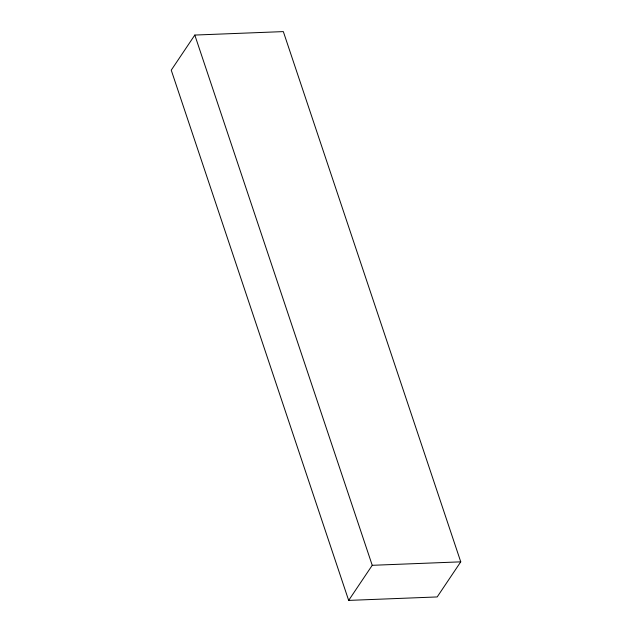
<?xml version="1.0" encoding="UTF-8"?>
<svg xmlns="http://www.w3.org/2000/svg" width="632" height="632" viewBox="0 0 632 632"><rect width="100%" height="100%" fill="white"/><g stroke="black" fill="none" stroke-linecap="round" stroke-linejoin="round"><path stroke-width="0.95" d="M194.814 35.06L171.248 70.16L348.667 600.4L437.186 596.94L460.752 561.84L283.334 31.6L194.814 35.06L372.232 565.308L348.667 600.4M372.232 565.308L460.752 561.84"/></g></svg>
